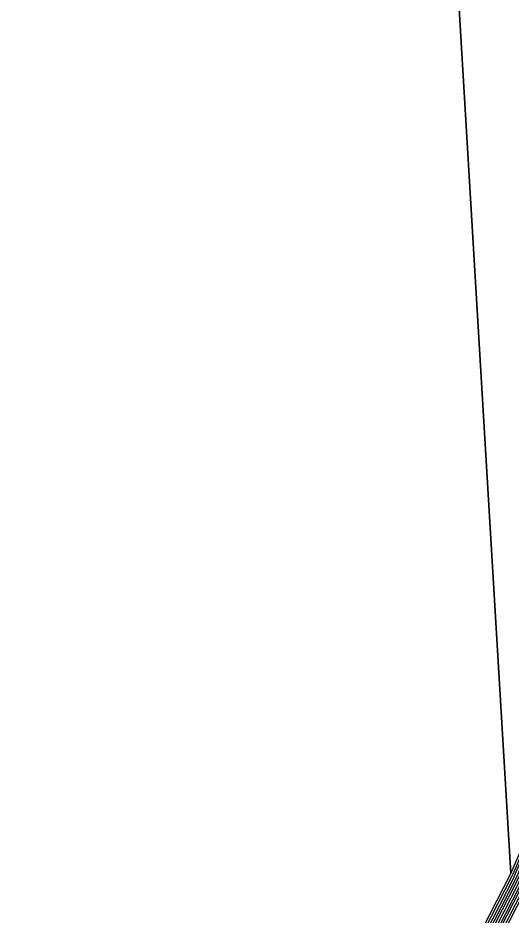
# Model space of a CAD drawing. Extents: x 7084 to 11035, y 13750 to 16729.
# Drawn here: x 7236.2 to 7337.9, y 14998.2 to 15183.2 of the extents above; entities that cross this region are included whole.
import ezdxf

# ---------------------------------------------------------------- set-up
doc = ezdxf.new("R2010")
doc.units = 0
doc.layers.add('Default', color=7, linetype='Continuous')

msp = doc.modelspace()

# ---------------------------------------------------------------- linework, layer by layer
at = {"layer": 'Default'}
for points in [[(7337.64, 15006.93), (7283.26, 15919.55), (7615.55, 16185.48), (7537.01, 15677.8), (7524.93, 15641.53), (7283.26, 15919.55), (7337.64, 15006.93), (7458.47, 15284.95), (7524.93, 15641.53), (7283.26, 15919.55), (7537.01, 15677.8), (7615.55, 16185.48), (7820.97, 16191.52), (7615.55, 16185.48), (8177.42, 16523.93), (8062.63, 16324.49), (7820.97, 16191.52), (8177.42, 16523.93), (8304.3, 16729.42), (10497.4, 16469.54)], [(7086.93, 14511.07), (7087.04, 14513.38), (7338.84, 15005.16), (7339.49, 15006.62), (7459.39, 15282.5), (7460.51, 15283.81), (7461.78, 15285.15), (7461.89, 15286.5), (7527.84, 15640.34), (7539.83, 15676.33), (7540.56, 15679.21), (7618.49, 16182.99), (7822.33, 16188.98), (7824.13, 16190.67), (8063.94, 16322.62), (8064.71, 16323.27), (8178.62, 16521.18), (8448.4, 16689.11)], [(8930.74, 13861.24), (8122.97, 13986.94), (8122.54, 13990.11), (8116.97, 13992.32), (7740, 14106.05), (7734.96, 14102.3), (7447.75, 14180.11), (7446.7, 14181.8), (7087.69, 14511.01), (7087.83, 14513.89), (7339.14, 15004.72), (7339.95, 15006.55), (7459.63, 15281.89), (7461.02, 15283.52), (7462.6, 15285.21), (7462.75, 15286.89), (7528.56, 15640.04), (7540.53, 15675.96), (7541.44, 15679.56), (7619.23, 16182.36), (7822.67, 16188.35), (7824.93, 16190.46)], [(7622.17, 16179.87), (7544.99, 15680.97), (7543.35, 15674.49), (7531.47, 15638.85), (7466.17, 15288.44), (7465.91, 15285.41), (7463.05, 15282.38), (7460.55, 15279.44), (7341.81, 15006.24), (7340.34, 15002.95), (7090.98, 14515.94), (7090.72, 14510.75), (7446.95, 14184.09), (7448.85, 14181.06), (7733.83, 14103.85), (7742.9, 14110.6), (8116.93, 13997.75), (8126.96, 13993.77), (8127.74, 13988.07), (8929.24, 13863.34)], [(8932.25, 13859.13), (8118.2, 13985.81), (8118.11, 13986.44), (8117, 13986.88), (7737.11, 14101.5), (7736.1, 14100.75), (7446.66, 14179.16), (7446.45, 14179.5), (7084.65, 14511.27), (7084.68, 14511.85), (7337.94, 15006.49), (7338.1, 15006.85), (7458.7, 15284.34), (7458.98, 15284.66), (7459.3, 15285), (7459.33, 15285.34), (7525.66, 15641.24)], [(8931.87, 13859.66), (8119.39, 13986.09), (8119.22, 13987.36), (8116.99, 13988.24), (7737.83, 14102.63), (7735.82, 14101.13), (7446.93, 14179.4), (7446.51, 14180.07), (7085.41, 14511.21), (7085.47, 14512.36), (7338.24, 15006.05), (7338.57, 15006.78), (7458.93, 15283.72), (7459.49, 15284.38), (7460.12, 15285.05), (7460.18, 15285.72), (7526.38, 15640.94)], [(7527.11, 15640.64), (7461.04, 15286.11), (7460.95, 15285.1), (7460, 15284.09), (7459.16, 15283.11), (7339.03, 15006.7), (7338.54, 15005.61), (7086.25, 14512.87), (7086.17, 14511.14), (7446.57, 14180.65), (7447.21, 14179.64), (7735.53, 14101.52), (7738.56, 14103.77), (8116.98, 13989.6), (8120.32, 13988.27), (8120.58, 13986.37), (8931.5, 13860.18)], [(7529.29, 15639.75), (7463.6, 15287.27), (7463.43, 15285.26), (7461.53, 15283.24), (7459.86, 15281.28), (7340.42, 15006.47), (7339.44, 15004.28), (7088.62, 14514.4), (7088.45, 14510.94), (7446.76, 14182.37), (7448.03, 14180.35), (7734.68, 14102.69), (7740.73, 14107.18), (8116.96, 13993.68), (8123.64, 13991.02), (8124.16, 13987.22), (8930.37, 13861.76)], [(8929.61, 13862.82), (8126.54, 13987.78), (8125.85, 13992.86), (8116.94, 13996.39), (7742.18, 14109.46), (7734.11, 14103.46), (7448.57, 14180.82), (7446.88, 14183.52), (7089.96, 14510.81), (7090.19, 14515.42), (7340.04, 15003.39), (7341.34, 15006.32), (7460.32, 15280.05), (7462.55, 15282.67), (7465.08, 15285.36), (7465.31, 15288.05), (7530.75, 15639.15)], [(7083.89, 14511.34), (7337.64, 15006.93)], [(8929.99, 13862.29), (8125.35, 13987.5), (8124.75, 13991.94), (8116.95, 13995.04), (7741.45, 14108.32), (7734.39, 14103.08), (7448.3, 14180.59), (7446.82, 14182.94), (7089.2, 14510.88), (7089.41, 14514.91), (7339.74, 15003.84)]]:
    msp.add_lwpolyline(points, dxfattribs=at)

doc.saveas('drawing.dxf')
